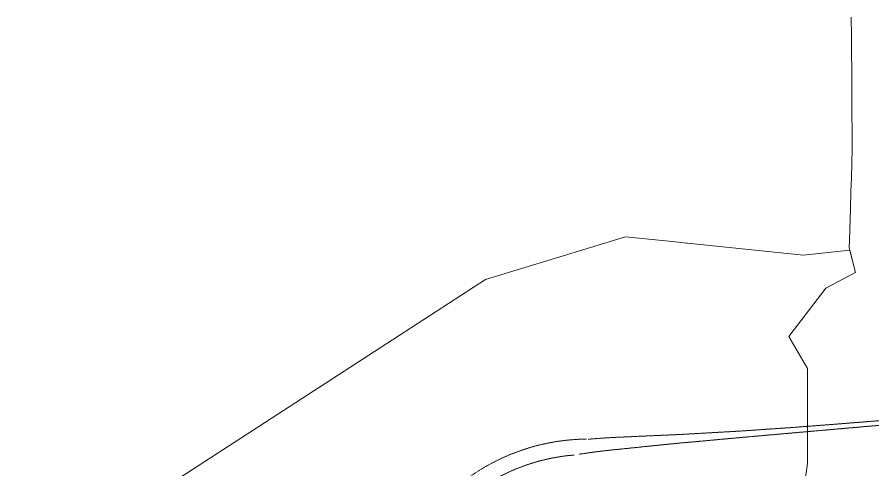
# Model space of a CAD drawing. Header units: inches. Extents: x -5728 to 634, y 9881 to 15115.
# Drawn here: x -1769 to -509, y 14447 to 15115 of the extents above; entities that cross this region are included whole.
import ezdxf

# ---------------------------------------------------------------- set-up
doc = ezdxf.new("R2010")
doc.units = ezdxf.units.IN
doc.header["$MEASUREMENT"] = 0
doc.linetypes.add('Dash 1_16_', pattern=[0.125, 0.0625, -0.0625])
doc.layers.add('A-GENM', color=5, linetype='Continuous', lineweight=9)
doc.layers.add('C-TOPO', color=7, linetype='Continuous', lineweight=9)

# ---------------------------------------------------------------- blocks, each defined once
blk = doc.blocks.new('Turning Radius - Car or Pickup Truck - Turning Radius - Car or Pickup Truck-1530685-SITE PLAN')
at = {"layer": 'A-GENM', "linetype": 'Dash 1_16_'}
for p, q in [((213.4, 233.7), (273.5, 195.5)), ((194.4, 223.9), (273.3, 179.9)), ((298, 180), (361.2, 140.9)), ((287, 172.1), (362.3, 129)), ((362.3, 129), (376.4, 120.9)), ((383.3, 127.5), (428.1, 100.5)), ((376.4, 120.9), (447.9, 79.7)), ((249.2, 95.6), (309.5, 64.3)), ((428.1, 100.5), (469.2, 76.1)), ((447.9, 79.7), (464.4, 70.2)), ((469.2, 76.1), (527, 42.1)), ((464.4, 70.2), (535.7, 29)), ((337.8, 49.1), (398, 16)), ((527, 42.1), (555.5, 25.4)), ((-294, 36), (-210, 36)), ((-294, -192), (-294, 36)), ((-210, 36), (-210, -192)), ((535.7, 29), (551.7, 19.8)), ((555.5, 25.4), (610.9, -6.9)), ((398, 16), (425.5, 0.7)), ((551.7, 19.8), (622.8, -21.3)), ((-288, -9), (-288, 9)), ((-286.8, 12.5), (-282.8, 12.5)), ((-281.5, 9), (-281.5, -9)), ((-222.5, -9), (-222.5, 9)), ((-221.3, 12.5), (-217.3, 12.5)), ((-216, 9), (-216, -9)), ((425.5, 0.7), (484.9, -32.9)), ((-282.8, -12.5), (-286.8, -12.5)), ((-217.3, -12.5), (-221.3, -12.5)), ((610.9, -6.9), (642, -25)), ((622.8, -21.3), (638.6, -30.4)), ((642, -25), (699.4, -58.3)), ((484.9, -32.9), (512.6, -48.6)), ((638.6, -30.4), (709.8, -71.5)), ((512.6, -48.6), (571.8, -82.4)), ((699.4, -58.3), (728.6, -75.3)), ((709.8, -71.5), (725.5, -80.5)), ((728.6, -75.3), (815.3, -125.4)), ((571.8, -82.4), (599.4, -98.3)), ((725.5, -80.5), (812.2, -130.6)), ((599.4, -98.3), (658.5, -132.2)), ((-288, -141), (-288, -123)), ((-286.8, -119.5), (-282.8, -119.5)), ((-281.5, -123), (-281.5, -141)), ((-222.5, -141), (-222.5, -123)), ((-221.3, -119.5), (-217.3, -119.5)), ((-216, -123), (-216, -141)), ((815.3, -125.4), (833.7, -136.1)), ((658.5, -132.2), (686.2, -148.1)), ((812.2, -130.6), (874.7, -166.7)), ((833.7, -136.1), (877.7, -161.5)), ((-282.8, -144.5), (-286.8, -144.5)), ((-217.3, -144.5), (-221.3, -144.5)), ((686.2, -148.1), (745.2, -182.1)), ((745.2, -182.1), (772.9, -198.1)), ((-210, -192), (-294, -192)), ((772.9, -198.1), (831.9, -232.1)), ((831.9, -232.1), (835.7, -234.3))]:
    blk.add_line(p, q, dxfattribs=at)
at = {"layer": 'A-GENM'}
for p, q in [((773.2, -127.1), (753.7, -160.9)), ((822.6, -155.7), (773.2, -127.1)), ((827.4, -147.2), (822.6, -155.7)), ((856.7, -197.9), (827.4, -147.2)), ((753.7, -160.9), (803.1, -189.4)), ((803.1, -189.4), (798.2, -197.9)), ((798.2, -197.9), (856.7, -197.9))]:
    blk.add_line(p, q, dxfattribs=at)
at = {"layer": 'A-GENM', "linetype": 'Dash 1_16_'}
for centre, radius, start, end in [((7.2, -8.3), 319.3, 101.4241, 112.4663), ((3.7, 9.2), 301.3, 90.0576, 101.4241), ((3.7, 9.2), 301.4, 78.5157, 90.0576), ((3.5, 8.3), 302.3, 66.992, 78.5157), ((1, 6.7), 303, 112.4663, 123.8398), ((-0.5, 5), 282.8, 104.2107, 115.4219), ((1.9, -4.5), 292.6, 93.1884, 104.2107), ((1.5, 4.1), 284, 81.9423, 93.1884), ((0.7, -1.2), 289.3, 70.7997, 81.9423), ((0.6, 1.5), 309.7, 55.772, 66.992), ((2.1, 2.8), 285.1, 59.5382, 70.7997), ((5.4, 0.1), 311, 123.8398, 135.0658), ((5.8, -8.2), 297.4, 115.4219, 126.2297), ((-336.5, -635.8), 1028.8, 57.6901, 60.0719), ((-226.7, -532.4), 865.6, 60.8939, 63.9568), ((-3, 3.8), 282.6, 126.2297, 137.3183), ((24.1, -18.5), 337.3, 135.0658, 147.5201), ((-55, 51.7), 211.8, 137.3183, 147.8313), ((1404.2, 1961.3), 2096.8, 237.369, 238.1598), ((-0.9, -9.3), 188.2, 88.8533, 99.6107), ((-0.7, 0.4), 178.5, 77.7364, 88.8533), ((-485.2, -1176.9), 1554.4, 60.2102, 60.7922), ((343.7, -199), 682.8, 147.8313, 153.6813), ((5, -21.2), 201.3, 110.5824, 120.8845), ((-2.1, -2.1), 180.9, 99.6107, 110.5824), ((3, -68.4), 246.4, 73.7469, 81.1397), ((-216.6, -821.4), 1030.7, 70.7283, 73.7469), ((-140.2, 86), 142.6, 147.5201, 166.7282), ((-2.6, -8.4), 186.4, 120.8845, 131.5907), ((-34.6, -301), 479.4, 66.3017, 70.7283), ((1829.6, 2522.4), 2797.8, 238.3429, 238.8711), ((19.9, -33.8), 220.3, 131.5907, 141.0511), ((-997.9, -2495.7), 2876.3, 65.0284, 66.3017), ((-52.5, 65.3), 232.7, 166.7282, 172.648), ((-127.4, 34), 157.3, 153.6813, 169.0424), ((23.5, -36.7), 224.9, 141.0511, 150.414), ((-180.6, -740.7), 940.2, 62.8012, 65.0284), ((3228.4, -358), 3540.7, 172.648, 173.4119), ((56, -1.5), 344, 169.0424, 171.6766), ((-92, 28.9), 92.1, 150.414, 159.1967), ((-528.6, -1533.4), 1804.1, 61.2974, 62.3185), ((1561, -599.1), 1860.5, 159.1967, 161.1489), ((-281.7, 9.3), 6.27, 150.6298, 182.5085), ((-286.8, 12), 0.522, 81.4435, 135.4264), ((-282.7, 12), 0.522, 44.5736, 98.5567), ((-287.8, 9.3), 6.27, 357.4918, 29.3703), ((-216.2, 9.3), 6.27, 150.6298, 182.5085), ((-221.3, 12), 0.522, 81.4435, 135.4264), ((-217.2, 12), 0.522, 44.5736, 98.5567), ((-222.3, 9.3), 6.27, 357.4918, 29.3703), ((98.3, -99.7), 314.9, 161.1489, 164.1544), ((-281.7, -9.3), 6.27, 177.4918, 209.3703), ((-286.8, -12), 0.522, 224.5736, 278.5567), ((-282.7, -12), 0.522, 261.4435, 315.4264), ((-287.8, -9.3), 6.27, 330.6298, 2.5085), ((-216.2, -9.3), 6.27, 177.4918, 209.3703), ((-221.3, -12), 0.522, 224.5736, 278.5567), ((-217.2, -12), 0.522, 261.4435, 315.4264), ((-222.3, -9.3), 6.27, 330.6298, 2.5085), ((-281.7, -122.7), 6.27, 150.6298, 182.5086), ((-286.8, -120), 0.522, 81.4435, 135.4264), ((-282.7, -120), 0.522, 44.5736, 98.5567), ((-287.8, -122.7), 6.27, 357.4918, 29.3703), ((-216.2, -122.7), 6.27, 150.6298, 182.5086), ((-221.3, -120), 0.522, 81.4435, 135.4264), ((-217.2, -120), 0.522, 44.5736, 98.5567), ((-222.3, -122.7), 6.27, 357.4918, 29.3703), ((-281.7, -141.3), 6.27, 177.4918, 209.3703), ((-286.8, -144), 0.522, 224.5736, 278.5567), ((-282.7, -144), 0.522, 261.4435, 315.4264), ((-287.8, -141.3), 6.27, 330.6298, 2.5086), ((-216.2, -141.3), 6.27, 177.4918, 209.3703), ((-221.3, -144), 0.522, 224.5736, 278.5567), ((-217.2, -144), 0.522, 261.4435, 315.4264), ((-222.3, -141.3), 6.27, 330.6298, 2.5086)]:
    blk.add_arc(centre, radius, start, end, dxfattribs=at)

msp = doc.modelspace()

# ---------------------------------------------------------------- linework, layer by layer
at = {"layer": 'C-TOPO'}
for p, q in [((-540.4, 15086), (-540.6, 15114.8)), ((-540.6, 15114.8), (-540.4, 15086)), ((-539.8, 15012.5), (-540.4, 15086)), ((-540.4, 15086), (-539.8, 15012.5)), ((-539.7, 14998), (-539.8, 15012.5)), ((-539.8, 15012.5), (-539.7, 14998)), ((-539.1, 14921.3), (-539.7, 14998)), ((-539.7, 14998), (-539.1, 14921.3)), ((-539.7, 14899.4), (-539.1, 14921.3)), ((-539.1, 14921.3), (-539.7, 14899.4)), ((-540.4, 14877.8), (-539.7, 14899.4)), ((-539.7, 14899.4), (-540.4, 14877.8)), ((-541.1, 14857.7), (-540.4, 14877.8)), ((-540.4, 14877.8), (-541.1, 14857.7)), ((-541.9, 14831.7), (-541.1, 14857.7)), ((-541.1, 14857.7), (-541.9, 14831.7)), ((-542.9, 14801.1), (-541.9, 14831.7)), ((-541.9, 14831.7), (-542.9, 14801.1)), ((-543.4, 14786), (-542.9, 14801.1)), ((-542.9, 14801.1), (-543.4, 14786)), ((-1079.1, 14728.2), (-872.9, 14791)), ((-872.9, 14791), (-1079.1, 14728.2)), ((-872.9, 14791), (-804.6, 14784)), ((-804.6, 14784), (-872.9, 14791)), ((-804.6, 14784), (-782.9, 14781.7)), ((-782.9, 14781.7), (-804.6, 14784)), ((-782.9, 14781.7), (-782.6, 14781.7)), ((-782.6, 14781.7), (-782.9, 14781.7)), ((-782.6, 14781.7), (-782, 14781.6)), ((-782, 14781.6), (-782.6, 14781.7)), ((-782, 14781.6), (-635.2, 14766.5)), ((-635.2, 14766.5), (-782, 14781.6)), ((-543.8, 14774.6), (-543.4, 14786)), ((-543.4, 14786), (-543.8, 14774.6)), ((-611.1, 14764), (-542.9, 14771.2)), ((-542.9, 14771.2), (-611.1, 14764)), ((-542.9, 14771.2), (-543.8, 14774.6)), ((-543.8, 14774.6), (-534.3, 14738.3)), ((-534.3, 14738.3), (-542.9, 14771.2)), ((-635.2, 14766.5), (-611.1, 14764)), ((-611.1, 14764), (-635.2, 14766.5)), ((-578.1, 14715.3), (-534.3, 14738.3)), ((-534.3, 14738.3), (-578.1, 14715.3)), ((-1242.9, 14622), (-1079.1, 14728.2)), ((-1079.1, 14728.2), (-1242.9, 14622)), ((-632.5, 14644), (-578.1, 14715.3)), ((-578.1, 14715.3), (-632.5, 14644)), ((-605.1, 14597), (-632.5, 14644)), ((-632.5, 14644), (-605.1, 14597)), ((-1769, 14280.9), (-1242.9, 14622)), ((-1242.9, 14622), (-1769, 14280.9)), ((-605.1, 14542.3), (-605.1, 14597)), ((-605.1, 14597), (-605.1, 14542.3)), ((-605, 14456.8), (-605.1, 14542.3)), ((-605.1, 14542.3), (-605, 14456.8)), ((-612.5, 14404.9), (-605, 14456.8)), ((-605, 14456.8), (-612.5, 14404.9))]:
    msp.add_line(p, q, dxfattribs=at)

# ---------------------------------------------------------------- block references
at = {"layer": 'A-GENM', "rotation": 34.99999999999956}
msp.add_blockref('Turning Radius - Car or Pickup Truck - Turning Radius - Car or Pickup Truck-1530685-SITE PLAN', (-926, 14181.7), dxfattribs=at)

doc.saveas('drawing.dxf')
